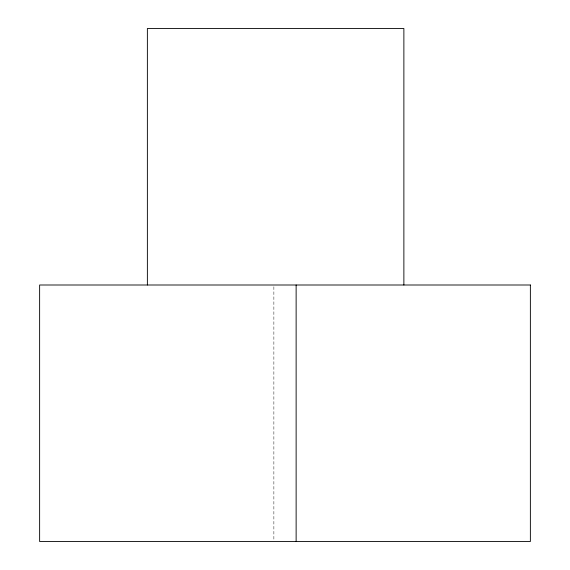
<?xml version="1.0" encoding="UTF-8"?>
<svg xmlns="http://www.w3.org/2000/svg" width="570" height="570" viewBox="0 0 570 570"><rect width="100%" height="100%" fill="white"/><g stroke="black" fill="none" stroke-linecap="round" stroke-linejoin="round"><path stroke-width="0.43" stroke-dasharray="2.85 2.14" d="M273.871 286.781L273.871 539.719"/><path stroke-width="0.85" d="M403.874 285L403.874 28.5L147.374 28.5L147.374 285M296.129 285L296.129 541.5M530.371 285L39.629 285L39.629 541.5L530.371 541.5L530.371 285"/></g></svg>
